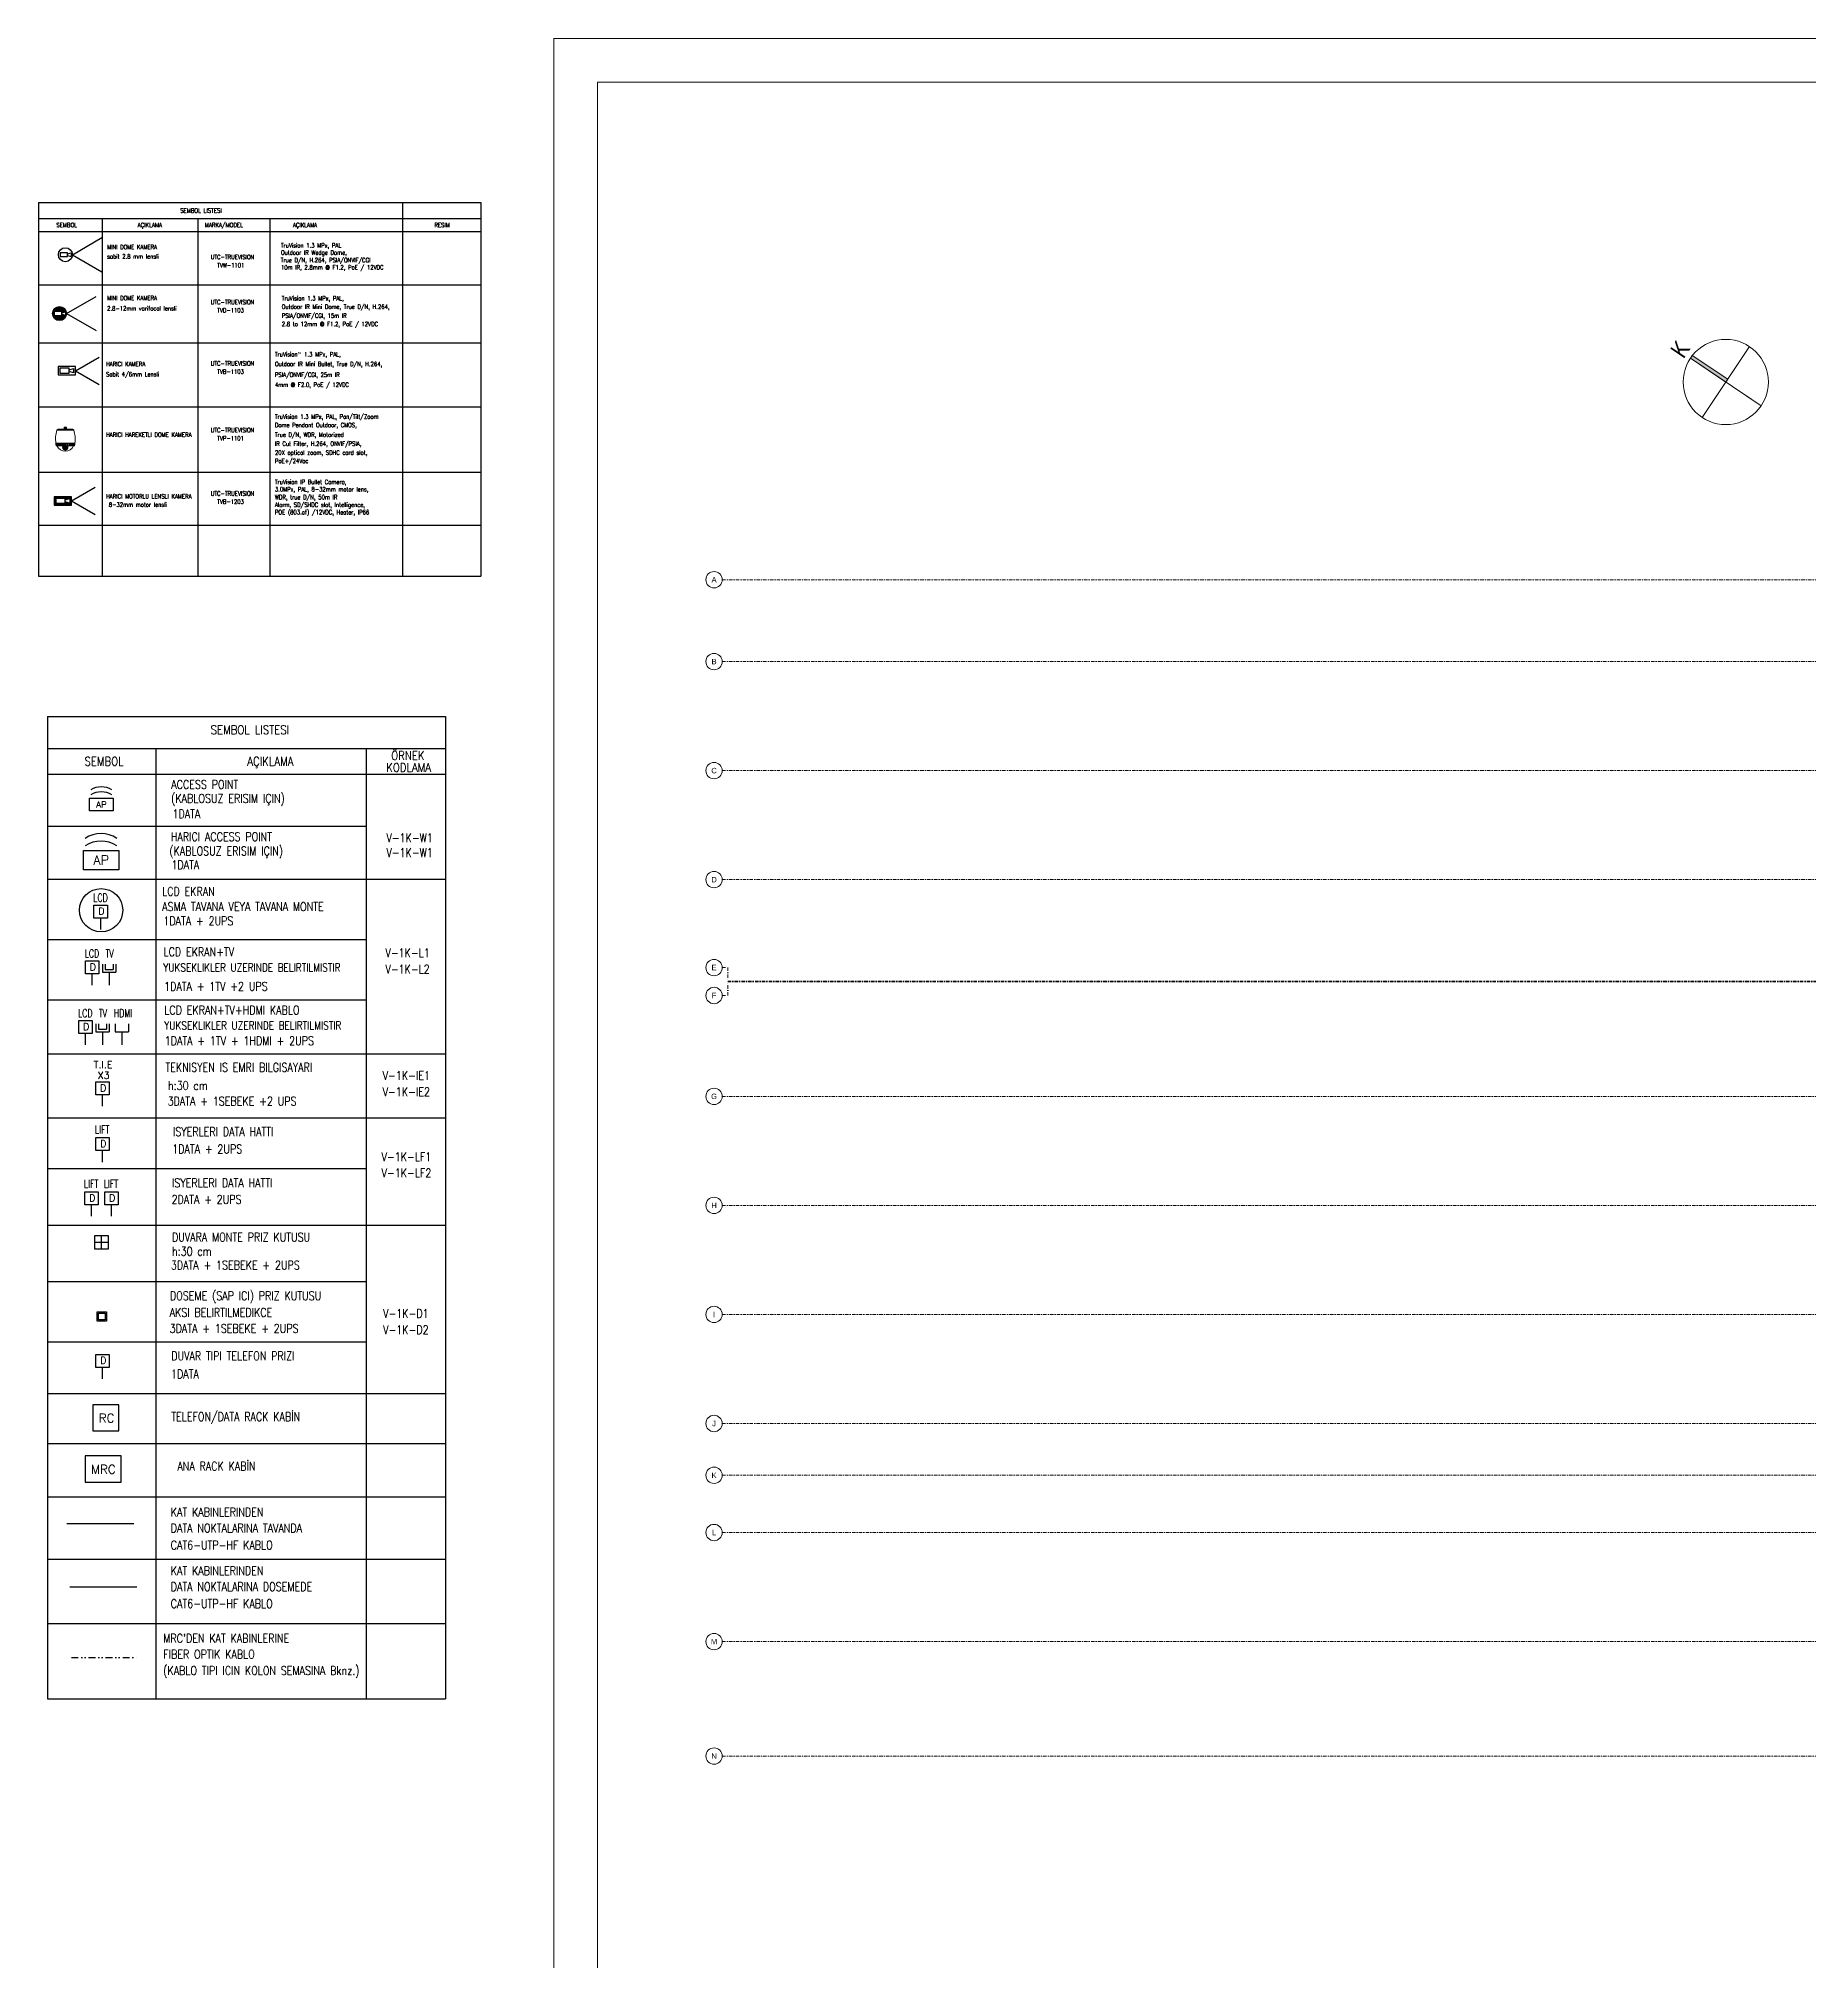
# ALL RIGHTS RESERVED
# Model space of a CAD drawing. Header units: metres. Extents: x -13621 to 152406, y -16073 to 22221.
# Drawn here: x -13621 to -629, y -1507 to 12601 of the extents above; entities that cross this region are included whole.
import ezdxf
from ezdxf.enums import TextEntityAlignment as Align

# ---------------------------------------------------------------- set-up
doc = ezdxf.new("R2010")
doc.units = ezdxf.units.M
doc.header["$LTSCALE"] = 100
doc.header["$MEASUREMENT"] = 0
doc.linetypes.add('DASHDOT2', pattern=[0.5, 0.25, -0.125, 0, -0.125])
doc.linetypes.add('DIVIDE2', pattern=[0.625, 0.25, -0.125, 0, -0.125, 0, -0.125])
doc.layers.get('0').update_dxf_attribs({"color": 9, "lineweight": 9})
for name, color, linetype, lineweight in [('03', 18, 'Continuous', 9), ('21', 9, 'Continuous', 9), ('24', 9, 'DASHDOT2', 9), ('40A', 9, 'Continuous', 9), ('DATA SARI', 30, 'Continuous', 30), ('DATA TAVAN', 160, 'Continuous', 30), ('E-ACCESS POINT (KABLOSUZ ERİŞİM İÇİN)', 7, 'Continuous', 30), ('E-ANA RACK KABİN', 7, 'Continuous', 30), ('E-DAHİLİ DOME KAMERA', 7, 'Continuous', 30), ('E-DAHİLİ KAMERA', 7, 'Continuous', 30), ('E-DAHİLİ SPEED DOME', 7, 'Continuous', 30), ('E-DATA LCD EKRAN', 7, 'Continuous', 30), ('E-DATA LIFT PRIZI', 7, 'Continuous', 30), ('E-DATA PRİZİ (RJ45)', 7, 'Continuous', 30), ('E-DATA-TEKNISYEN IS EMRI', 7, 'Continuous', 30), ('E-DUVARA MONTE PRİZ KUTUSU', 7, 'Continuous', 30), ('E-DÖŞEME (ŞAP İÇİ) PRİZ KUTUSU', 7, 'Continuous', 30), ('E-HARİCİ ACCESS POINT (KABLOSUZ ERİŞİM İÇİN)', 4, 'Continuous', 30), ('E-HARİCİ KAMERA', 7, 'Continuous', 30), ('E-KABLO', 7, 'Continuous', 30), ('E-TELEFON  DATA RACK KABİN', 7, 'Continuous', 30), ('E-YAZI', 7, 'Continuous', 30)]:
    doc.layers.add(name, color=color, linetype=linetype, lineweight=lineweight)
doc.styles.add('Arial', font='arial.ttf', dxfattribs={"height": 2.5})
doc.styles.add('E-YAZI', font='txttw.shx')
doc.styles.add('MuuM_TEXT-STANDART', font='ARIALN.TTF')

# ---------------------------------------------------------------- blocks, each defined once
blk = doc.blocks.new('E-DATA-TEKNISYEN IS EMRI')
at = {"layer": 'E-DATA PRİZİ (RJ45)', "color": 6}
blk.add_line((0, 0), (0, 42), dxfattribs=at)
blk.add_lwpolyline([(-24.6, 89.6), (24.6, 89.6), (24.6, 42), (-24.6, 42)], close=True, dxfattribs=at)
at = {"layer": 'E-DATA PRİZİ (RJ45)', "color": 6, "style": 'E-YAZI'}
for s, p in [('T.I.E', (-32.1, 140.4)), ('X3', (-17.8, 101.3)), ('D', (-8.8, 54.6))]:
    blk.add_text(s, height=25.6, rotation=0.00003, dxfattribs=at).set_placement(p)
blk = doc.blocks.new('E-DATA LCD EKRAN')
at = {"layer": 'E-DATA PRİZİ (RJ45)', "color": 1}
blk.add_line((0, 0), (0, 42), dxfattribs=at)
blk.add_lwpolyline([(-24.6, 89.6), (24.6, 89.6), (24.6, 42), (-24.6, 42)], close=True, dxfattribs=at)
blk.add_circle((1.6, 70.7), 79.4, dxfattribs=at)
at = {"layer": 'E-DATA PRİZİ (RJ45)', "color": 1, "style": 'E-YAZI'}
blk.add_text('D', height=25.6, dxfattribs=at).set_placement((-8.8, 54.6))
at = {"layer": 'E-YAZI', "color": 1, "style": 'E-YAZI', "width": 0.7}
blk.add_text('LCD', height=30, dxfattribs=at).set_placement((-27, 101.6))
blk = doc.blocks.new('E-LCD+TV')
at = {"layer": 'E-DATA PRİZİ (RJ45)', "color": 1}
for p, q in [((38.5, 77.5), (38.5, 48)), ((48.3, 77.5), (48.3, 57.8)), ((77.8, 77.5), (77.8, 57.8)), ((87.6, 77.5), (87.6, 48)), ((0, 0), (0, 42)), ((38.5, 48), (87.6, 48)), ((48.3, 57.8), (77.8, 57.8)), ((63, 48), (63, 0))]:
    blk.add_line(p, q, dxfattribs=at)
blk.add_lwpolyline([(-24.6, 89.6), (24.6, 89.6), (24.6, 42), (-24.6, 42)], close=True, dxfattribs=at)
at = {"layer": 'E-DATA PRİZİ (RJ45)', "color": 1, "style": 'E-YAZI'}
blk.add_text('D', height=25.6, dxfattribs=at).set_placement((-8.8, 54.6))
at = {"layer": 'E-YAZI', "color": 1, "style": 'E-YAZI', "width": 0.7}
for s, p in [('LCD', (-27, 101.6)), ('TV', (49, 101.6))]:
    blk.add_text(s, height=30, dxfattribs=at).set_placement(p)
blk = doc.blocks.new('E-LCD+TV+HDMI')
at = {"layer": 'E-DATA PRİZİ (RJ45)', "color": 1}
for p, q in [((-24.6, 77.5), (-24.6, 48)), ((-14.7, 77.5), (-14.7, 57.8)), ((14.7, 77.5), (14.7, 57.8)), ((24.6, 77.5), (24.6, 48)), ((46.1, 77.5), (46.1, 48)), ((95.2, 77.5), (95.2, 48)), ((-63, 0), (-63, 42)), ((-24.6, 48), (24.6, 48)), ((-14.7, 57.8), (14.7, 57.8)), ((0, 48), (0, 0)), ((46.1, 48), (95.2, 48)), ((70.6, 48), (70.6, 0))]:
    blk.add_line(p, q, dxfattribs=at)
blk.add_lwpolyline([(-87.6, 89.6), (-38.5, 89.6), (-38.5, 42), (-87.6, 42)], close=True, dxfattribs=at)
at = {"layer": 'E-DATA PRİZİ (RJ45)', "color": 1, "style": 'E-YAZI'}
blk.add_text('D', height=25.6, dxfattribs=at).set_placement((-71.8, 54.6))
at = {"layer": 'E-YAZI', "color": 1, "style": 'E-YAZI', "width": 0.7}
for s, p in [('LCD', (-90, 101.6)), ('TV', (-14, 101.6)), ('HDMI', (41.2, 101.6))]:
    blk.add_text(s, height=30, dxfattribs=at).set_placement(p)
blk = doc.blocks.new('*U215')
at = {"layer": 'E-ACCESS POINT (KABLOSUZ ERİŞİM İÇİN)', "color": 4}
blk.add_lwpolyline([(-2.39, 3.24), (2.39, 3.24), (2.39, 0.65), (-2.39, 0.65)], close=True, dxfattribs=at)
at = {"layer": 'E-ACCESS POINT (KABLOSUZ ERİŞİM İÇİN)', "color": 3}
for centre in [(0, 1.56), (0, 0.55)]:
    blk.add_arc(centre, 3.99, 57.1828, 122.8172, dxfattribs=at)
at = {"layer": 'E-ACCESS POINT (KABLOSUZ ERİŞİM İÇİN)', "color": 3, "style": 'E-YAZI'}
blk.add_text('AP', height=1.28, dxfattribs=at).set_placement((-1.05, 1.31))
blk = doc.blocks.new('E-DATA LIFT PRIZI')
at = {"layer": 'E-DATA LIFT PRIZI', "color": 2}
blk.add_line((0, 0), (0, 42), dxfattribs=at)
blk.add_lwpolyline([(-24.6, 89.6), (24.6, 89.6), (24.6, 42), (-24.6, 42)], close=True, dxfattribs=at)
at = {"layer": 'E-DATA LIFT PRIZI', "color": 2, "style": 'E-YAZI', "width": 0.7}
blk.add_text('LIFT', height=30, dxfattribs=at).set_placement((-28, 104.2))
at = {"layer": 'E-DATA LIFT PRIZI', "color": 2, "style": 'E-YAZI'}
blk.add_text('D', height=25.6, dxfattribs=at).set_placement((-8.8, 54.6))
blk = doc.blocks.new('100_TELEFON DATA RACK KABİN')
at = {"layer": 'E-TELEFON  DATA RACK KABİN', "color": 4}
blk.add_lwpolyline([(2.4, 0), (2.4, 4.8), (-2.4, 4.8), (-2.4, 0)], close=True, dxfattribs=at)
at = {"layer": 'E-TELEFON  DATA RACK KABİN', "color": 3, "style": 'E-YAZI'}
blk.add_text('RC', height=1.6, dxfattribs=at).set_placement((-1.31, 1.54))
blk = doc.blocks.new('10_ANA RACK KABİN')
at = {"layer": 'E-ANA RACK KABİN', "color": 4}
blk.add_lwpolyline([(3.31, 0), (3.31, 4.8), (-3.31, 4.8), (-3.31, 0)], close=True, dxfattribs=at)
at = {"layer": 'E-ANA RACK KABİN', "color": 3, "style": 'E-YAZI'}
blk.add_text('MRC', height=1.6, dxfattribs=at).set_placement((-2.22, 1.54))
blk = doc.blocks.new('10_DUVARA MONTE PRİZ KUTUSU')
at = {"layer": 'E-DUVARA MONTE PRİZ KUTUSU', "color": 4}
for p, q in [((24.5, 0), (-24.5, 0)), ((0, 24.5), (0, -24.5))]:
    blk.add_line(p, q, dxfattribs=at)
blk.add_lwpolyline([(-24.5, -24.5), (24.5, -24.5), (24.5, 24.5), (-24.5, 24.5)], close=True, dxfattribs=at)
blk = doc.blocks.new('E-DÖŞEME BUAT')
at = {"layer": 'E-YAZI', "color": 5}
for points in [[(-34, 34), (0, 34), (0, 0), (-34, 0)], [(-29.5, 29.5), (-4.5, 29.5), (-4.5, 4.5), (-29.5, 4.5)]]:
    blk.add_lwpolyline(points, close=True, dxfattribs=at)
blk = doc.blocks.new('*U212')
at = {"layer": 'E-DATA PRİZİ (RJ45)', "color": 4}
blk.add_line((0, 0), (0, 2.1), dxfattribs=at)
blk.add_lwpolyline([(-1.23, 4.48), (1.23, 4.48), (1.23, 2.1), (-1.23, 2.1)], close=True, dxfattribs=at)
at = {"layer": 'E-DATA PRİZİ (RJ45)', "color": 3, "style": 'E-YAZI'}
blk.add_text('D', height=1.28, dxfattribs=at).set_placement((-0.44, 2.73))
blk = doc.blocks.new('E-HARİCİ ACCESS POINT')
at = {"layer": 'E-HARİCİ ACCESS POINT (KABLOSUZ ERİŞİM İÇİN)', "ltscale": 2}
blk.add_lwpolyline([(35, 32.3), (35, -32.3), (0, -32.3), (0, 32.3)], close=True, dxfattribs=at)
at = {"layer": 'E-HARİCİ ACCESS POINT (KABLOSUZ ERİŞİM İÇİN)'}
for centre in [(-1.3, 0), (12.3, 0)]:
    blk.add_arc(centre, 53.8, 327.1828, 32.8172, dxfattribs=at)
at = {"layer": 'E-HARİCİ ACCESS POINT (KABLOSUZ ERİŞİM İÇİN)', "style": 'E-YAZI'}
blk.add_text('AP', height=17.28, rotation=270, dxfattribs=at).set_placement((9, 14.2))
blk = doc.blocks.new('100_HARİCİ KAMERA')
at = {"layer": 'E-DAHİLİ KAMERA', "color": 4}
for q in [(18.8, 6.26), (18.8, -6.26)]:
    blk.add_line((7.95, 0), q, dxfattribs=at)
at = {"layer": 'E-HARİCİ KAMERA', "color": 4}
for points in [[(0, -1.9), (7.95, -1.9), (7.95, 1.9), (0, 1.9)], [(5.11, -1.1), (5.11, 1.1), (0.8, 1.1), (0.8, -1.1)]]:
    blk.add_lwpolyline(points, close=True, dxfattribs=at)
blk.add_lwpolyline([(5.11, 0.44), (7.15, 1.02), (7.15, -1.02), (5.11, -0.44)], dxfattribs=at)
blk = doc.blocks.new('100_DAHİLİ DOME KAMERA')
at = {"layer": 'E-DAHİLİ DOME KAMERA', "color": 4}
for p, q in [((-1.94, 0.71), (-1.94, -0.69)), ((0.82, 0.71), (-1.94, 0.71)), ((0.82, -0.69), (0.82, 0.71)), ((0.82, 0.29), (2.13, 0.67)), ((2.13, 0.67), (2.13, -0.64)), ((-1.94, -0.69), (0.82, -0.69)), ((0.82, -0.27), (2.13, -0.64))]:
    blk.add_line(p, q, dxfattribs=at)
at = {"layer": 'E-DAHİLİ DOME KAMERA', "color": 4, "linetype": 'Continuous'}
blk.add_circle((0, 0), 2.57, dxfattribs=at)
at = {"layer": 'E-DAHİLİ KAMERA', "color": 4}
for q in [(13.42, 6.26), (13.42, -6.26)]:
    blk.add_line((2.57, 0), q, dxfattribs=at)
blk = doc.blocks.new('E-DAHİLİ SPEED DOME KAMERA (HAREKETLİ)')
at = {"layer": 'E-DAHİLİ SPEED DOME', "lineweight": 15}
blk.add_hatch(color=5, dxfattribs=at).paths.add_polyline_path([(0.77, -4.93, 0.114875), (0.69, -4.58), (-0.72, -4.58, 0.114346), (-0.8, -4.93, 1)])
at = {"layer": 'E-DAHİLİ SPEED DOME', "color": 5, "lineweight": 15}
for p, q in [((-0.26, 0), (-0.26, -0.46)), ((0, 0), (-0.26, 0)), ((0, 0), (0.26, 0)), ((-2.32, -3.91), (2.32, -3.92)), ((-2.25, -4.58), (2.25, -4.58)), ((-2.12, -4.29), (-2.12, -3.91)), ((-2.12, -4.58), (-2.12, -3.91)), ((-2.09, -4.29), (-2.09, -3.91)), ((-2.09, -4.58), (-2.09, -3.91)), ((-2.08, -0.71), (2.08, -0.71)), ((-2, -0.64), (2, -0.64)), ((-1.86, -0.54), (-1.74, -0.54)), ((-1.84, -4.29), (-1.84, -3.91)), ((-1.84, -4.58), (-1.84, -3.91)), ((-1.81, -4.29), (-1.81, -3.91)), ((-1.81, -4.58), (-1.81, -3.91)), ((-1.77, -0.46), (1.77, -0.46)), ((-1.74, -0.54), (1.74, -0.54)), ((-1.56, -4.29), (-1.56, -3.91)), ((-1.56, -4.58), (-1.56, -3.91)), ((-1.53, -4.29), (-1.53, -3.91)), ((-1.53, -4.58), (-1.53, -3.91)), ((-1.28, -4.29), (-1.28, -3.91)), ((-1.28, -4.58), (-1.28, -3.91)), ((-1.25, -4.29), (-1.25, -3.91)), ((-1.25, -4.58), (-1.25, -3.91)), ((-1.01, -4.29), (-1.01, -3.91)), ((-1.01, -4.58), (-1.01, -3.91)), ((-0.98, -4.29), (-0.98, -3.91)), ((-0.98, -4.58), (-0.98, -3.91)), ((-0.72, -4.29), (-0.72, -3.91)), ((-0.72, -4.58), (-0.72, -3.91)), ((-0.69, -4.29), (-0.69, -3.91)), ((-0.69, -4.58), (-0.69, -3.91)), ((-0.44, -4.29), (-0.44, -3.91)), ((-0.44, -4.58), (-0.44, -3.91)), ((-0.41, -4.29), (-0.41, -3.91)), ((-0.41, -4.58), (-0.41, -3.91)), ((0, -0.08), (-0.26, -0.08)), ((0, -0.17), (-0.26, -0.17)), ((0, -0.25), (-0.26, -0.25)), ((0, -0.33), (-0.26, -0.33)), ((0, -0.42), (-0.26, -0.42)), ((-0.16, -4.29), (-0.16, -3.91)), ((-0.16, -4.58), (-0.16, -3.91)), ((-0.13, -4.29), (-0.13, -3.91)), ((-0.13, -4.58), (-0.13, -3.91)), ((0, -0.08), (0.26, -0.08)), ((0, -0.17), (0.26, -0.17)), ((0, -0.25), (0.26, -0.25)), ((0, -0.33), (0.26, -0.33)), ((0, -0.42), (0.26, -0.42)), ((0.13, -4.29), (0.13, -3.92)), ((0.13, -4.58), (0.13, -3.91)), ((0.15, -4.29), (0.16, -3.92)), ((0.15, -4.58), (0.16, -3.91)), ((0.26, 0), (0.26, -0.46)), ((0.41, -4.29), (0.41, -3.92)), ((0.41, -4.58), (0.41, -3.91)), ((0.43, -4.29), (0.44, -3.92)), ((0.43, -4.58), (0.44, -3.91)), ((0.69, -4.58), (0.69, -3.91)), ((0.69, -4.29), (0.69, -3.92)), ((0.71, -4.58), (0.72, -3.91)), ((0.71, -4.29), (0.72, -3.92)), ((0.98, -4.58), (0.98, -3.91)), ((0.98, -4.29), (0.98, -3.92)), ((1.01, -4.58), (1.01, -3.91)), ((1.01, -4.29), (1.01, -3.92)), ((1.25, -4.58), (1.25, -3.91)), ((1.25, -4.29), (1.25, -3.92)), ((1.27, -4.58), (1.27, -3.91)), ((1.27, -4.29), (1.27, -3.92)), ((1.53, -4.58), (1.53, -3.91)), ((1.53, -4.29), (1.53, -3.92)), ((1.55, -4.58), (1.55, -3.91)), ((1.55, -4.29), (1.55, -3.92)), ((1.86, -0.54), (1.74, -0.54)), ((1.81, -4.58), (1.81, -3.91)), ((1.81, -4.29), (1.81, -3.92)), ((1.83, -4.58), (1.83, -3.91)), ((1.83, -4.29), (1.83, -3.92)), ((2.09, -4.58), (2.09, -3.91)), ((2.09, -4.3), (2.09, -3.92)), ((2.11, -4.58), (2.11, -3.91)), ((2.11, -4.3), (2.11, -3.92))]:
    blk.add_line(p, q, dxfattribs=at)
for centre, radius, start, end in [((4.75, -2.84), 7.15, 162.6726, 188.6391), ((10.56, -2.93), 12.92, 184.3349, 187.3377), ((10.6, -2.93), 12.92, 184.354, 187.3375), ((-1.95, -0.78), 0.148, 112.0065, 152.1591), ((-1.72, -0.98), 0.435, 92.3606, 129.6118), ((-0.02, -3.65), 2.2, 205.1602, 334.9025), ((-1.08, -1.28), 1.07, 130.1476, 136.6157), ((1.72, -0.98), 0.435, 50.3313, 87.5824), ((1.08, -1.28), 1.07, 43.3274, 49.7954), ((1.95, -0.78), 0.148, 27.7839, 67.9366), ((-4.75, -2.83), 7.15, 351.304, 17.2704), ((-10.61, -2.92), 12.92, 352.6245, 355.6081), ((-10.56, -2.92), 12.92, 352.6245, 355.6081)]:
    blk.add_arc(centre, radius, start, end, dxfattribs=at)
blk = doc.blocks.new('E-VARIFOCAL DOME KAMERA')
at = {"layer": 'E-DAHİLİ KAMERA'}
h = blk.add_hatch(color=6, dxfattribs=at)
h.dxf.hatch_style = 1
h.paths.add_polyline_path([(0, 0, 1), (25.7, 0, 1)])
h.paths.add_polyline_path([(16.9, 3.6), (16.9, 1.5), (23.5, 3.3), (23.5, -3.2), (16.9, -1.3), (16.9, -3.4), (3.1, -3.4), (3.1, 3.6)], flags=16)
at = {"layer": 'E-DAHİLİ KAMERA', "color": 6}
for p, q in [((3.1, 3.6), (3.1, -3.4)), ((16.9, 3.6), (3.1, 3.6)), ((16.9, -3.4), (16.9, 3.6)), ((16.9, 1.5), (23.5, 3.3)), ((23.5, 3.3), (23.5, -3.2)), ((25.7, 0), (79.9, 31.3)), ((25.7, 0), (79.9, -31.3)), ((3.1, -3.4), (16.9, -3.4)), ((16.9, -1.3), (23.5, -3.2))]:
    blk.add_line(p, q, dxfattribs=at)
blk.add_circle((12.8, 0), 12.8, dxfattribs=at)
blk = doc.blocks.new('E-HARICI KAMERA-MOTORLU LENSLI')
at = {"layer": 'E-DAHİLİ KAMERA'}
h = blk.add_hatch(color=3, dxfattribs=at)
h.dxf.hatch_style = 1
h.paths.add_polyline_path([(0, 7.6), (0, -7.6), (31.8, -7.6), (31.8, 7.6)])
h.paths.add_polyline_path([(28.6, 4.1), (28.6, -4.1), (20.4, -1.8), (20.4, -4.4), (3.2, -4.4), (3.2, 4.4), (20.4, 4.4), (20.4, 1.8)], flags=16)
at = {"layer": 'E-DAHİLİ KAMERA', "color": 3}
for q in [(75.2, 25.1), (75.2, -25.1)]:
    blk.add_line((31.8, 0), q, dxfattribs=at)
for points in [[(0, -7.6), (31.8, -7.6), (31.8, 7.6), (0, 7.6)], [(20.4, -4.4), (20.4, 4.4), (3.2, 4.4), (3.2, -4.4)]]:
    blk.add_lwpolyline(points, close=True, dxfattribs=at)
blk.add_lwpolyline([(20.4, 1.8), (28.6, 4.1), (28.6, -4.1), (20.4, -1.8)], dxfattribs=at)
blk = doc.blocks.new('0_aks')
at = {"linetype": 'Continuous'}
blk.add_circle((0, 0), 3, dxfattribs=at)
at = {"style": 'Arial'}
blk.add_attdef('AKS', text='', height=2, dxfattribs=at).set_placement((0, 0), align=Align.MIDDLE_CENTER)
blk = doc.blocks.new('p-akslar_yeni')
at = {"layer": '24'}
for points in [[(-2190, 55), (6415, 55)], [(-2190, -545), (6415, -545)], [(-2190, -1345), (6415, -1345)], [(-2190, -2145), (6415, -2145)], [(-2190, -2790), (-2150, -2790), (-2150, -2890), (6415, -2890)], [(-2190, -2995), (-2150, -2995), (-2150, -2895), (6415, -2895)], [(-2190, -3735), (6415, -3735)], [(-2190, -4535), (6415, -4535)], [(-2190, -5335), (6415, -5335)], [(-2190, -6135), (6415, -6135)], [(-2190, -6515), (6415, -6515)], [(-2190, -6935), (6415, -6935)], [(-2190, -7735), (6415, -7735)], [(-2190, -8575), (6415, -8575)]]:
    blk.add_lwpolyline(points, dxfattribs=at)
at = {"layer": '21', "xscale": 20, "yscale": 20, "zscale": 20}
for p, values in [((-2250, 55), {'AKS': 'A'}), ((-2250, -545), {'AKS': 'B'}), ((-2250, -1345), {'AKS': 'C'}), ((-2250, -2145), {'AKS': 'D'}), ((-2250, -2790), {'AKS': 'E'}), ((-2250, -2995), {'AKS': 'F'}), ((-2250, -3735), {'AKS': 'G'}), ((-2250, -4535), {'AKS': 'H'}), ((-2250, -5335), {'AKS': 'I'}), ((-2250, -6135), {'AKS': 'J'}), ((-2250, -6515), {'AKS': 'K'}), ((-2250, -6935), {'AKS': 'L'}), ((-2250, -7735), {'AKS': 'M'}), ((-2250, -8575), {'AKS': 'N'})]:
    blk.add_blockref('0_aks', p, dxfattribs=at).add_auto_attribs(values)
blk = doc.blocks.new('0_northarrow')
blk.add_hatch(color=256).paths.add_polyline_path([(0, 6.25), (0.5, 6.25), (0.5, 0), (0, 0)])
for points in [[(0, 6.25), (0, -6.25), (0, -3.125)], [(6.25, 0), (-6.25, 0)]]:
    blk.add_lwpolyline(points)
blk.add_lwpolyline([(0, 6.25), (0.5, 6.25), (0.5, 0), (0, 0)], close=True)
blk.add_circle((0, 0), 6.25)
at = {"style": 'MuuM_TEXT-STANDART'}
blk.add_attdef('YON', text='', height=2.5, dxfattribs=at).set_placement((0.25, 6.25), align=Align.BOTTOM_CENTER)

msp = doc.modelspace()

# ---------------------------------------------------------------- linework, layer by layer
at = {"layer": '40A'}
for points in [[(18159, -4219), (-9841, -4219), (-9841, 12601), (18159, 12601)], [(-9521, 12281), (16000, 12281), (16000, -3899), (-9521, -3899)]]:
    msp.add_lwpolyline(points, close=True, dxfattribs=at)
at = {"layer": 'DATA SARI'}
msp.add_line((-13391, 1242), (-12900, 1242), dxfattribs=at)
at = {"layer": 'DATA TAVAN'}
msp.add_line((-13413, 1706), (-12922, 1706), dxfattribs=at)
at = {"layer": 'E-KABLO', "color": 6, "linetype": 'DIVIDE2', "ltscale": 2}
msp.add_line((-13379, 723), (-12887, 723), dxfattribs=at)
at = {"layer": 'E-YAZI', "color": 4}
for p, q in [((-13621, 11397), (-13621, 8656)), ((-13621, 11397), (-10376, 11397)), ((-13621, 11280), (-10376, 11280)), ((-13621, 11186), (-10376, 11186)), ((-13621, 8656), (-10376, 8656)), ((-13554, 7627), (-13554, 421)), ((-13554, 7627), (-10636, 7627)), ((-10636, 7627), (-10636, 421)), ((-13554, 7391), (-10636, 7391)), ((-13554, 7204), (-10636, 7204)), ((-13554, 421), (-10636, 421))]:
    msp.add_line(p, q, dxfattribs=at)
at = {"layer": 'E-YAZI', "color": 7, "linetype": 'Continuous'}
for p, q in [((-10951, 11397), (-10951, 8656)), ((-10376, 11397), (-10376, 8656)), ((-13621, 11186), (-10376, 11186)), ((-12453, 11280), (-12453, 8656)), ((-11925, 11280), (-11925, 8656)), ((-13621, 10794), (-10376, 10794)), ((-13621, 10369), (-10376, 10369)), ((-13621, 9900), (-10376, 9900)), ((-13621, 9420), (-10376, 9420)), ((-13621, 9030), (-10376, 9030)), ((-13621, 8656), (-10376, 8656)), ((-11217, 7391), (-11217, 421)), ((-13554, 7204), (-10636, 7204)), ((-13554, 7204), (-10636, 7204)), ((-13554, 6822), (-11217, 6822)), ((-13554, 6434), (-10636, 6434)), ((-13554, 5991), (-11217, 5991)), ((-13554, 5549), (-11217, 5549)), ((-13554, 5151), (-10636, 5151)), ((-13554, 4682), (-10636, 4682)), ((-13554, 4310), (-11217, 4310)), ((-13554, 3896), (-10636, 3896)), ((-13554, 3482), (-11217, 3482)), ((-13554, 3040), (-11217, 3040)), ((-13554, 2660), (-10636, 2660)), ((-13554, 2292), (-10636, 2292)), ((-13554, 1903), (-10636, 1903)), ((-13554, 1445), (-10636, 1445)), ((-13554, 973), (-10636, 973))]:
    msp.add_line(p, q, dxfattribs=at)
at = {"layer": 'E-YAZI', "color": 7}
for p, q in [((-13153, 11280), (-13153, 8656)), ((-12760, 7391), (-12760, 421))]:
    msp.add_line(p, q, dxfattribs=at)

# ---------------------------------------------------------------- block references
at = {"layer": '03', "xscale": 50, "yscale": 50, "zscale": 50, "rotation": 56.16995289581835}
msp.add_blockref('0_northarrow', (-1243, 10081), dxfattribs=at).add_auto_attribs({'YON': 'K'})
at = {"layer": '24'}
msp.add_blockref('p-akslar_yeni', (-6415, 8575), dxfattribs=at)
at = {"layer": 'E-ACCESS POINT (KABLOSUZ ERİŞİM İÇİN)', "xscale": 36, "yscale": 36, "zscale": 36}
msp.add_blockref('*U215', (-13160, 6911), dxfattribs=at)
at = {"layer": 'E-ANA RACK KABİN', "xscale": 40, "yscale": 40, "zscale": 40}
msp.add_blockref('10_ANA RACK KABİN', (-13147, 2010), dxfattribs=at)
at = {"layer": 'E-DAHİLİ DOME KAMERA', "xscale": 20, "yscale": 20, "zscale": 20}
msp.add_blockref('100_DAHİLİ DOME KAMERA', (-13424, 11015), dxfattribs=at)
at = {"layer": 'E-DAHİLİ KAMERA', "color": 2, "xscale": 4, "yscale": 4, "zscale": 4}
for name, p in [('E-VARIFOCAL DOME KAMERA', (-13518, 10583)), ('E-HARICI KAMERA-MOTORLU LENSLI', (-13506, 9209))]:
    msp.add_blockref(name, p, dxfattribs=at)
at = {"layer": 'E-DAHİLİ SPEED DOME', "xscale": 30, "yscale": 30, "zscale": 30}
msp.add_blockref('E-DAHİLİ SPEED DOME KAMERA (HAREKETLİ)', (-13424, 9749), dxfattribs=at)
at = {"layer": 'E-DATA LCD EKRAN', "color": 1, "xscale": 2, "yscale": 2, "zscale": 2}
for name, p in [('E-DATA LCD EKRAN', (-13165, 6064)), ('E-LCD+TV', (-13228, 5655)), ('E-LCD+TV+HDMI', (-13151, 5217))]:
    msp.add_blockref(name, p, dxfattribs=at)
at = {"layer": 'E-DATA LIFT PRIZI', "color": 1, "xscale": 2, "yscale": 2, "zscale": 2}
for p in [(-13151, 4358), (-13232, 3960), (-13086, 3960)]:
    msp.add_blockref('E-DATA LIFT PRIZI', p, dxfattribs=at)
at = {"layer": 'E-DATA PRİZİ (RJ45)', "xscale": 40, "yscale": 40, "zscale": 40}
msp.add_blockref('*U212', (-13151, 2768), dxfattribs=at)
at = {"layer": 'E-DATA-TEKNISYEN IS EMRI', "color": 1, "xscale": 2, "yscale": 2, "zscale": 2}
msp.add_blockref('E-DATA-TEKNISYEN IS EMRI', (-13152, 4767), dxfattribs=at)
at = {"layer": 'E-DUVARA MONTE PRİZ KUTUSU', "color": 3, "xscale": -2, "yscale": 2, "zscale": 2, "rotation": 180}
msp.add_blockref('10_DUVARA MONTE PRİZ KUTUSU', (-13158, 3769), dxfattribs=at)
at = {"layer": 'E-DÖŞEME (ŞAP İÇİ) PRİZ KUTUSU', "color": 1, "xscale": 2, "yscale": 2, "zscale": 2}
msp.add_blockref('E-DÖŞEME BUAT', (-13123, 3191), dxfattribs=at)
at = {"layer": 'E-HARİCİ ACCESS POINT (KABLOSUZ ERİŞİM İÇİN)', "xscale": 4, "yscale": 4, "zscale": 4, "rotation": 89.99999999999999}
msp.add_blockref('E-HARİCİ ACCESS POINT', (-13162, 6503), dxfattribs=at)
at = {"layer": 'E-HARİCİ KAMERA', "xscale": 16.00000000000001, "yscale": 16.00000000000001, "zscale": 16.00000000000001}
msp.add_blockref('100_HARİCİ KAMERA', (-13478, 10164), dxfattribs=at)
at = {"layer": 'E-TELEFON  DATA RACK KABİN', "xscale": 40, "yscale": 40, "zscale": 40}
msp.add_blockref('100_TELEFON DATA RACK KABİN', (-13127, 2386), dxfattribs=at)

# ---------------------------------------------------------------- texts
at = {"layer": 'E-YAZI', "color": 4, "style": 'E-YAZI', "width": 0.85}
for s, height, p in [('SEMBOL LISTESI', 32, (-12429, 11339)), ('SEMBOL', 32, (-13414, 11233)), ('AÇIKLAMA', 32, (-12804, 11233)), ('MARKA/MODEL', 32, (-12261, 11233)), ('AÇIKLAMA', 32, (-11666, 11233)), ('RESIM', 32, (-10660, 11233)), ('SEMBOL LISTESI', 64, (-12070, 7529)), ('ÖRNEK', 64, (-10911, 7340)), ('SEMBOL', 64, (-13140, 7298)), ('AÇIKLAMA', 64, (-11920, 7298)), ('KODLAMA', 64, (-10906, 7253))]:
    msp.add_text(s, height=height, dxfattribs=at).set_placement(p, align=Align.MIDDLE_CENTER)
at = {"layer": 'E-YAZI', "color": 3, "style": 'E-YAZI', "width": 0.8}
for s, height, p in [('sabit 2.8 mm lensli', 32, (-13118, 10986)), ('MINI DOME KAMERA', 32, (-13118, 11055)), ('UTC-TRUEVISION', 32, (-12357, 10982)), ('TruVision 1.3 MPx, PAL', 32, (-11843, 11067)), ('Outdoor IR Wedge Dome,', 32, (-11843, 11015)), ('TVW-1101', 32, (-12310, 10922)), ('True D/N, H.264, PSIA/ONVIF/CGI', 32, (-11844, 10959)), ('10m IR, 2.8mm @ F1.2, PoE / 12VDC', 32, (-11842, 10906)), ('2.8-12mm varifocal lensli', 32, (-13118, 10605)), ('MINI DOME KAMERA', 32, (-13118, 10681)), ('UTC-TRUEVISION', 32, (-12357, 10651)), ('TVD-1103', 32, (-12310, 10591)), ('TruVision 1.3 MPx, PAL,', 32, (-11836, 10679)), ('Outdoor IR Mini Dome, True D/N, H.264, ', 32, (-11836, 10617)), ('PSIA/ONVIF/CGI, 15m IR', 32, (-11836, 10552)), ('2.8 to 12mm @ F1.2, PoE / 12VDC', 32, (-11836, 10490)), ('TruVision™ 1.3 MPx, PAL,', 32, (-11887, 10268)), ('Sabit 4/6mm Lensli', 32, (-13125, 10122)), ('HARICI KAMERA', 32, (-13125, 10197)), ('UTC-TRUEVISION', 32, (-12357, 10201)), ('TVB-1103', 32, (-12310, 10141)), ('Outdoor IR Mini Bullet, True D/N, H.264, ', 32, (-11887, 10197)), ('4mm @ F2.0, PoE / 12VDC', 32, (-11887, 10045)), ('PSIA/ONVIF/CGI, 25m IR', 32, (-11887, 10118)), ('UTC-TRUEVISION', 32, (-12357, 9712)), ('TruVision 1.3 MPx, PAL, Pan/Tilt/Zoom', 32, (-11887, 9811)), ('Dome Pendant Outdoor, CMOS,', 32, (-11887, 9749)), ('HARICI HAREKETLI DOME KAMERA', 32, (-13125, 9678)), ('TVP-1101', 32, (-12310, 9652)), ('True D/N, WDR, Motorized', 32, (-11887, 9678)), ('IR Cut Filter, H.264, ONVIF/PSIA,', 32, (-11887, 9612)), ('20X optical zoom, SDHC card slot,', 32, (-11887, 9547)), ('PoE+/24Vac', 32, (-11887, 9486)), ('TruVision IP Bullet Camera, ', 32, (-11887, 9332)), ('HARICI MOTORLU LENSLI KAMERA', 32, (-13125, 9226)), (' 8-32mm motor lensli', 32, (-13125, 9165)), ('UTC-TRUEVISION', 32, (-12357, 9247)), ('TVB-1203', 32, (-12310, 9187)), ('Alarm, SD/SHDC slot, Intelligence, ', 32, (-11887, 9164)), ('WDR, true D/N, 50m IR', 32, (-11887, 9220)), ('3.0MPx, PAL, 8-32mm motor lens, ', 32, (-11887, 9278)), ('POE (803.af) /12VDC, Heater, IP66 ', 32, (-11887, 9110)), ('ACCESS POINT ', 64, (-12647, 7096)), ('(KABLOSUZ ERISIM IÇIN)', 64, (-12648, 6994)), ('1DATA', 64, (-12638, 6880)), ('HARICI ACCESS POINT', 64, (-12650, 6713)), ('(KABLOSUZ ERISIM IÇIN)', 64, (-12661, 6608)), ('V-1K-W1', 64, (-11069, 6704)), ('V-1K-W1', 64, (-11069, 6596)), ('1DATA', 64, (-12646, 6507)), ('LCD EKRAN', 64, (-12714, 6312)), ('ASMA TAVANA VEYA TAVANA MONTE', 64, (-12714, 6200)), ('1DATA + 2UPS', 64, (-12705, 6095)), ('LCD EKRAN+TV', 64, (-12704, 5868)), ('YUKSEKLIKLER UZERINDE BELIRTILMISTIR', 60, (-12706, 5755)), ('V-1K-L1', 64, (-11076, 5861)), ('V-1K-L2', 64, (-11076, 5741)), ('1DATA + 1TV +2 UPS', 64, (-12699, 5615)), ('LCD EKRAN+TV+HDMI KABLO', 64, (-12698, 5441)), ('YUKSEKLIKLER UZERINDE BELIRTILMISTIR', 60, (-12699, 5330)), ('1DATA + 1TV + 1HDMI + 2UPS', 64, (-12695, 5216)), ('TEKNISYEN IS EMRI BILGISAYARI', 64, (-12690, 5021)), ('h:30 cm', 64, (-12671, 4887)), ('V-1K-IE1', 64, (-11096, 4961)), ('3DATA + 1SEBEKE +2 UPS', 64, (-12674, 4773)), ('V-1K-IE2', 64, (-11096, 4842)), ('ISYERLERI DATA HATTI', 64, (-12635, 4549)), ('1DATA + 2UPS', 64, (-12640, 4422)), ('V-1K-LF1', 64, (-11104, 4365)), ('ISYERLERI DATA HATTI', 64, (-12642, 4173)), ('V-1K-LF2', 64, (-11104, 4246)), ('2DATA + 2UPS', 64, (-12645, 4052)), ('DUVARA MONTE PRIZ KUTUSU', 64, (-12642, 3775)), ('h:30 cm', 64, (-12642, 3671)), ('3DATA + 1SEBEKE + 2UPS', 64, (-12650, 3570)), ('DOSEME (SAP ICI) PRIZ KUTUSU', 64, (-12657, 3345)), ('V-1K-D1', 64, (-11093, 3215)), ('3DATA + 1SEBEKE + 2UPS', 64, (-12659, 3105)), ('V-1K-D2', 64, (-11093, 3096)), ('DUVAR TIPI TELEFON PRIZI', 64, (-12647, 2904)), ('1DATA', 64, (-12649, 2771)), ('TELEFON/DATA RACK KABİN', 64, (-12647, 2458)), ('ANA RACK KABİN', 64, (-12602, 2095)), ('KAT KABINLERINDEN', 64, (-12651, 1758)), ('DATA NOKTALARINA TAVANDA', 64, (-12651, 1641)), ('CAT6-UTP-HF KABLO', 64, (-12651, 1516)), ('KAT KABINLERINDEN', 64, (-12651, 1328)), ('DATA NOKTALARINA DOSEMEDE', 64, (-12651, 1211)), ('CAT6-UTP-HF KABLO', 64, (-12651, 1086)), ("MRC'DEN KAT KABINLERINE", 64, (-12706, 832)), ('FIBER OPTIK KABLO', 64, (-12706, 715)), ('(KABLO TIPI ICIN KOLON SEMASINA Bknz.)', 64, (-12706, 595))]:
    msp.add_text(s, height=height, dxfattribs=at).set_placement(p)
at = {"layer": 'E-YAZI', "color": 1, "style": 'E-YAZI', "width": 0.8}
msp.add_text('AKSI BELIRTILMEDIKCE', height=64, dxfattribs=at).set_placement((-12659, 3223))

doc.saveas('drawing.dxf')
